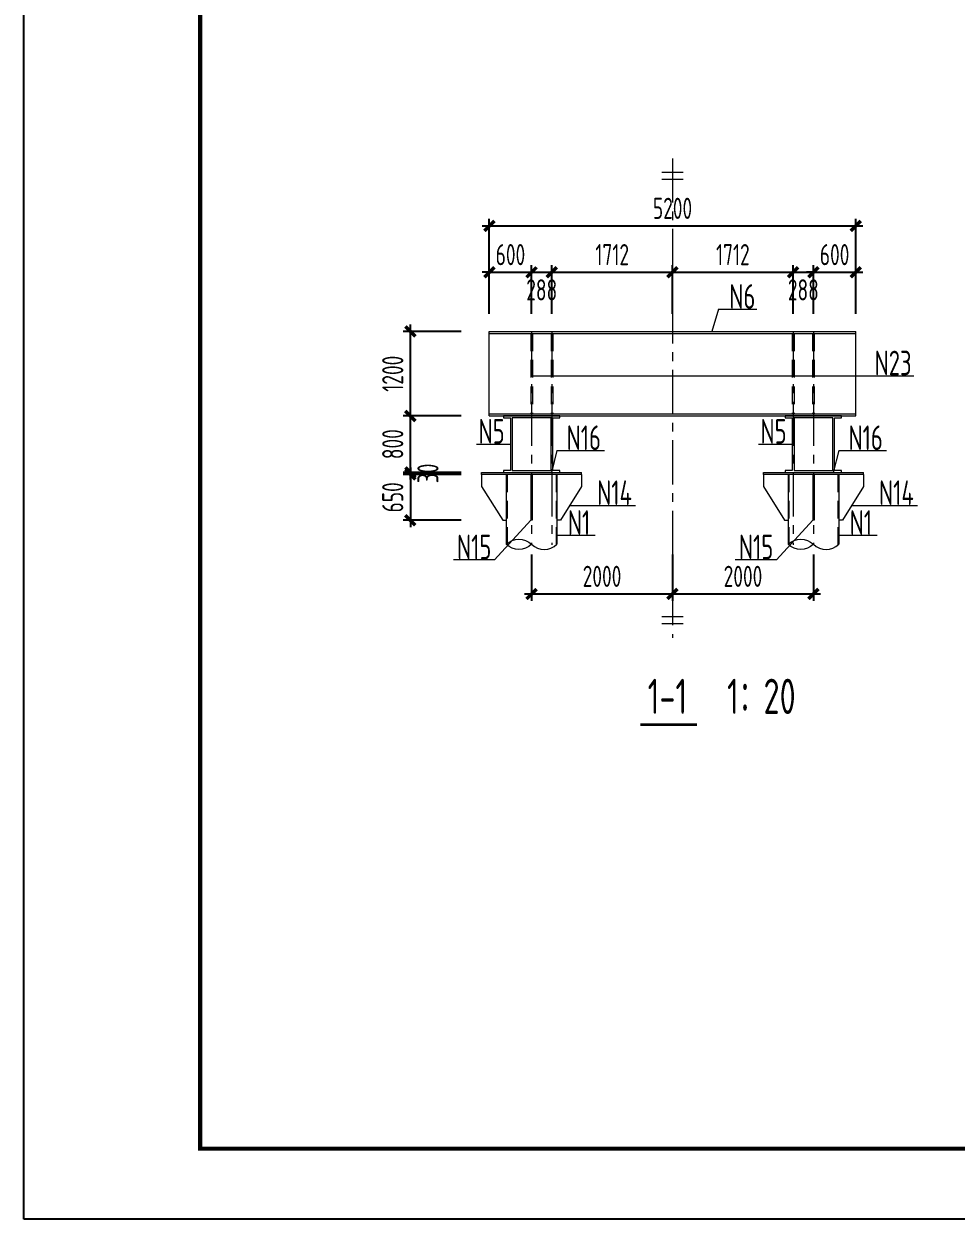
# Model space of a CAD drawing. Extents: x -2876908 to 633791, y -1383861 to 872234.
# Drawn here: x -301507 to -235369, y -1355916 to -1271095 of the extents above; entities that cross this region are included whole.
import ezdxf
from ezdxf.enums import TextEntityAlignment as Align

# ---------------------------------------------------------------- set-up
doc = ezdxf.new("R2010")
doc.units = 0
doc.header["$LTSCALE"] = 5
doc.header["$MEASUREMENT"] = 0
doc.linetypes.add('CENTER', pattern=[2, 1.25, -0.25, 0.25, -0.25])
doc.linetypes.add('DASHED', pattern=[0.75, 0.5, -0.25])
doc.layers.get('0').update_dxf_attribs({"linetype": 'CONTINUOUS', "lineweight": 25})
doc.layers.get('DEFPOINTS').update_dxf_attribs({"color": 35, "linetype": 'CONTINUOUS', "lineweight": 13})
for name, color, linetype, lineweight in [('1粗实线', 1, 'CONTINUOUS', 30), ('3中心线', 6, 'CENTER', 18), ('4虚线', 2, 'DASHED', 18), ('5标注', 3, 'CONTINUOUS', 15), ('6文本', 7, 'CONTINUOUS', 15), ('8轮廓线', 4, 'CONTINUOUS', 15), ('DIM', 3, 'CONTINUOUS', 0), ('HFZT', 5, 'CONTINUOUS', 15), ('REIND', 1, 'CONTINUOUS', 0), ('THIN', 7, 'CONTINUOUS', 0)]:
    doc.layers.add(name, color=color, linetype=linetype, lineweight=lineweight)
doc.layers.add('M_Dim', color=3, linetype='CONTINUOUS')
doc.styles.add('TSSD_Dimension', font='tssdeng.shx', dxfattribs={"width": 0.7, "bigfont": 'hztxt.shx'})
doc.styles.add('TSSD_NORM', font='tssdeng.shx', dxfattribs={"width": 0.7, "bigfont": 'hztxt.shx'})
doc.dimstyles.new('TSSD_100_100', dxfattribs={"dimtxt": 300, "dimasz": 100, "dimexe": 100, "dimexo": 250, "dimgap": 100, "dimtad": 1, "dimdec": 0, "dimzin": 0, "dimdsep": 46, "dimtxsty": 'TSSD_Dimension', "dimblk": 'ARCHTICK', "dimblk1": 'ARCHTICK', "dimblk2": 'ARCHTICK', "dimcen": 0, "dimdle": 100, "dimclrt": 7, "dimadec": 0, "dimazin": 0, "dimtfac": 1, "dimtdec": 0, "dimtix": 1, "dimtmove": 2, "dimatfit": 3, "dimfxl": 1, "dimtolj": 1, "dimtzin": 0, "dimarcsym": 0})

# ---------------------------------------------------------------- blocks, each defined once
blk = doc.blocks.new('施工设计图框')
at = {"color": 7, "linetype": 'Continuous'}
blk.add_lwpolyline([(-395.5, -13.5), (-395.5, 283.5), (24.5, 283.5), (24.5, -13.5), (-395.5, -13.5)], dxfattribs=at)
at = {"layer": '1粗实线', "color": 7, "linetype": 'Continuous', "const_width": 0.6}
blk.add_lwpolyline([(-370.5, -3.5), (-370.5, 273.5), (14.5, 273.5), (14.5, -3.5), (-370.5, -3.5)], dxfattribs=at)
at = {"layer": 'HFZT', "color": 2, "style": 'TSSD_NORM', "width": 0.7}
for tag, height, p in [('比例尺', 2.5, (7.25, 17.5)), ('图号', 2.5, (-20.49, 3.5)), ('日期', 2.5, (7.25, 3.5)), ('图名', 4, (-76.24, 0.75))]:
    blk.add_attdef(tag, text='', height=height, dxfattribs=at).set_placement(p, align=Align.MIDDLE)
blk = doc.blocks.new('_ArchTick')
at = {"color": 0, "linetype": 'ByBlock', "const_width": 0.5}
blk.add_lwpolyline([(-0.71, -0.71), (0.71, 0.71)], dxfattribs=at)
blk = doc.blocks.new('*D1488')
at = {"layer": 'DEFPOINTS', "color": 0, "transparency": 16777216}
for p in [(-274090, -1303071), (-269238, -1302921), (-269238, -1303071)]:
    blk.add_point(p, dxfattribs=at)
at = {"layer": 'DIM', "color": 0, "lineweight": -2, "transparency": 16777216}
for p, q in [((-274090, -1302921), (-274090, -1302421)), ((-270488, -1302921), (-274590, -1302921)), ((-270488, -1303071), (-274590, -1303071)), ((-274090, -1302921), (-274090, -1303071)), ((-274090, -1303071), (-274090, -1303571))]:
    blk.add_line(p, q, dxfattribs=at)
at = {"layer": 'DIM', "color": 0, "lineweight": -2, "transparency": 16777216, "xscale": 500, "yscale": 500, "zscale": 500}
for p, rotation in [((-274090, -1302921), 270), ((-274090, -1303071), 90)]:
    blk.add_blockref('_ArchTick', p, dxfattribs=dict(at, rotation=rotation))
at = {"layer": 'DIM', "color": 7, "transparency": 16777216, "insert": (-272840, -1302996), "char_height": 1500, "attachment_point": 5, "rotation": 90, "style": 'TSSD_Dimension'}
blk.add_mtext('\\A1;30', dxfattribs=at)
blk = doc.blocks.new('*D1489')
at = {"layer": 'DEFPOINTS', "color": 0, "transparency": 16777216}
for p in [(-269238, -1303071), (-274090, -1306321), (-269238, -1306321)]:
    blk.add_point(p, dxfattribs=at)
at = {"layer": 'DIM', "color": 0, "lineweight": -2, "transparency": 16777216}
for p, q in [((-274090, -1302571), (-274090, -1306821)), ((-270488, -1303071), (-274590, -1303071)), ((-270488, -1306321), (-274590, -1306321))]:
    blk.add_line(p, q, dxfattribs=at)
at = {"layer": 'DIM', "color": 0, "lineweight": -2, "transparency": 16777216, "xscale": 500, "yscale": 500, "zscale": 500}
for p, rotation in [((-274090, -1303071), 90), ((-274090, -1306321), 270)]:
    blk.add_blockref('_ArchTick', p, dxfattribs=dict(at, rotation=rotation))
at = {"layer": 'DIM', "color": 7, "transparency": 16777216, "insert": (-275340, -1304696), "char_height": 1500, "attachment_point": 5, "rotation": 90, "style": 'TSSD_Dimension'}
blk.add_mtext('\\A1;650', dxfattribs=at)
blk = doc.blocks.new('*D1490')
at = {"layer": 'DEFPOINTS', "color": 0, "transparency": 16777216}
for p in [(-274090, -1298921), (-269238, -1298921), (-269238, -1302921)]:
    blk.add_point(p, dxfattribs=at)
at = {"layer": 'DIM', "color": 0, "lineweight": -2, "transparency": 16777216}
for p, q in [((-274090, -1303421), (-274090, -1298421)), ((-270488, -1298921), (-274590, -1298921)), ((-270488, -1302921), (-274590, -1302921))]:
    blk.add_line(p, q, dxfattribs=at)
at = {"layer": 'DIM', "color": 0, "lineweight": -2, "transparency": 16777216, "xscale": 500, "yscale": 500, "zscale": 500}
for p, rotation in [((-274090, -1298921), 90), ((-274090, -1302921), 270)]:
    blk.add_blockref('_ArchTick', p, dxfattribs=dict(at, rotation=rotation))
at = {"layer": 'DIM', "color": 7, "transparency": 16777216, "insert": (-275340, -1300921), "char_height": 1500, "attachment_point": 5, "rotation": 90, "style": 'TSSD_Dimension'}
blk.add_mtext('\\A1;800', dxfattribs=at)
blk = doc.blocks.new('*D1491')
at = {"layer": 'DEFPOINTS', "color": 0, "transparency": 16777216}
for p in [(-274090, -1292921), (-269238, -1292921), (-269238, -1298921)]:
    blk.add_point(p, dxfattribs=at)
at = {"layer": 'DIM', "color": 0, "lineweight": -2, "transparency": 16777216}
for p, q in [((-274090, -1299421), (-274090, -1292421)), ((-270488, -1292921), (-274590, -1292921)), ((-270488, -1298921), (-274590, -1298921))]:
    blk.add_line(p, q, dxfattribs=at)
at = {"layer": 'DIM', "color": 0, "lineweight": -2, "transparency": 16777216, "xscale": 500, "yscale": 500, "zscale": 500}
for p, rotation in [((-274090, -1292921), 90), ((-274090, -1298921), 270)]:
    blk.add_blockref('_ArchTick', p, dxfattribs=dict(at, rotation=rotation))
at = {"layer": 'DIM', "color": 7, "transparency": 16777216, "insert": (-275340, -1295921), "char_height": 1500, "attachment_point": 5, "rotation": 90, "style": 'TSSD_Dimension'}
blk.add_mtext('\\A1;1200', dxfattribs=at)
blk = doc.blocks.new('*D1492')
at = {"layer": 'DEFPOINTS', "color": 0, "transparency": 16777216}
for p in [(-265488, -1307500), (-255488, -1307500), (-255488, -1311549)]:
    blk.add_point(p, dxfattribs=at)
at = {"layer": 'DIM', "color": 0, "lineweight": -2, "transparency": 16777216}
for p, q in [((-265488, -1308750), (-265488, -1312049)), ((-255488, -1308750), (-255488, -1312049)), ((-265988, -1311549), (-254988, -1311549))]:
    blk.add_line(p, q, dxfattribs=at)
at = {"layer": 'DIM', "color": 0, "lineweight": -2, "transparency": 16777216, "xscale": 500, "yscale": 500, "zscale": 500, "rotation": 180}
blk.add_blockref('_ArchTick', (-265488, -1311549), dxfattribs=at)
at = {"layer": 'DIM', "color": 0, "lineweight": -2, "transparency": 16777216, "xscale": 500, "yscale": 500, "zscale": 500}
blk.add_blockref('_ArchTick', (-255488, -1311549), dxfattribs=at)
at = {"layer": 'DIM', "color": 7, "transparency": 16777216, "insert": (-260488, -1310299), "char_height": 1500, "attachment_point": 5, "style": 'TSSD_Dimension'}
blk.add_mtext('\\A1;2000', dxfattribs=at)
blk = doc.blocks.new('*D1493')
at = {"layer": 'DEFPOINTS', "color": 0, "transparency": 16777216}
for p in [(-255488, -1307500), (-245488, -1307500), (-245488, -1311549)]:
    blk.add_point(p, dxfattribs=at)
at = {"layer": 'DIM', "color": 0, "lineweight": -2, "transparency": 16777216}
for p, q in [((-255488, -1308750), (-255488, -1312049)), ((-245488, -1308750), (-245488, -1312049)), ((-255988, -1311549), (-244988, -1311549))]:
    blk.add_line(p, q, dxfattribs=at)
at = {"layer": 'DIM', "color": 0, "lineweight": -2, "transparency": 16777216, "xscale": 500, "yscale": 500, "zscale": 500, "rotation": 180}
blk.add_blockref('_ArchTick', (-255488, -1311549), dxfattribs=at)
at = {"layer": 'DIM', "color": 0, "lineweight": -2, "transparency": 16777216, "xscale": 500, "yscale": 500, "zscale": 500}
blk.add_blockref('_ArchTick', (-245488, -1311549), dxfattribs=at)
at = {"layer": 'DIM', "color": 7, "transparency": 16777216, "insert": (-250488, -1310299), "char_height": 1500, "attachment_point": 5, "style": 'TSSD_Dimension'}
blk.add_mtext('\\A1;2000', dxfattribs=at)
blk = doc.blocks.new('*D1484')
at = {"layer": 'DEFPOINTS', "color": 0, "transparency": 16777216}
for p in [(-265488, -1288720), (-268488, -1292921), (-265488, -1292921)]:
    blk.add_point(p, dxfattribs=at)
at = {"layer": 'DIM', "color": 0, "lineweight": -2, "transparency": 16777216}
for p, q in [((-268488, -1291671), (-268488, -1288220)), ((-265488, -1291671), (-265488, -1288220)), ((-268488, -1288720), (-268988, -1288720)), ((-268488, -1288720), (-265488, -1288720)), ((-265488, -1288720), (-264988, -1288720))]:
    blk.add_line(p, q, dxfattribs=at)
at = {"layer": 'DIM', "color": 0, "lineweight": -2, "transparency": 16777216, "xscale": 500, "yscale": 500, "zscale": 500}
blk.add_blockref('_ArchTick', (-268488, -1288720), dxfattribs=at)
at = {"layer": 'DIM', "color": 0, "lineweight": -2, "transparency": 16777216, "xscale": 500, "yscale": 500, "zscale": 500, "rotation": 180}
blk.add_blockref('_ArchTick', (-265488, -1288720), dxfattribs=at)
at = {"layer": 'DIM', "color": 7, "transparency": 16777216, "insert": (-266988, -1287470), "char_height": 1500, "attachment_point": 5, "style": 'TSSD_Dimension'}
blk.add_mtext('\\A1;600', dxfattribs=at)
blk = doc.blocks.new('*D1485')
at = {"layer": 'DEFPOINTS', "color": 0, "transparency": 16777216}
for p in [(-255488, -1288720), (-264048, -1292921), (-255488, -1292921)]:
    blk.add_point(p, dxfattribs=at)
at = {"layer": 'DIM', "color": 0, "lineweight": -2, "transparency": 16777216}
for p, q in [((-264048, -1291671), (-264048, -1288220)), ((-255488, -1291671), (-255488, -1288220)), ((-264548, -1288720), (-254988, -1288720))]:
    blk.add_line(p, q, dxfattribs=at)
at = {"layer": 'DIM', "color": 0, "lineweight": -2, "transparency": 16777216, "xscale": 500, "yscale": 500, "zscale": 500, "rotation": 180}
blk.add_blockref('_ArchTick', (-264048, -1288720), dxfattribs=at)
at = {"layer": 'DIM', "color": 0, "lineweight": -2, "transparency": 16777216, "xscale": 500, "yscale": 500, "zscale": 500}
blk.add_blockref('_ArchTick', (-255488, -1288720), dxfattribs=at)
at = {"layer": 'DIM', "color": 7, "transparency": 16777216, "insert": (-259768, -1287470), "char_height": 1500, "attachment_point": 5, "style": 'TSSD_Dimension'}
blk.add_mtext('\\A1;1712', dxfattribs=at)
blk = doc.blocks.new('*D1486')
at = {"layer": 'DEFPOINTS', "color": 0, "transparency": 16777216}
for p in [(-246928, -1288720), (-255488, -1292921), (-246928, -1292921)]:
    blk.add_point(p, dxfattribs=at)
at = {"layer": 'DIM', "color": 0, "lineweight": -2, "transparency": 16777216}
for p, q in [((-255488, -1291671), (-255488, -1288220)), ((-246928, -1291671), (-246928, -1288220)), ((-255988, -1288720), (-246428, -1288720))]:
    blk.add_line(p, q, dxfattribs=at)
at = {"layer": 'DIM', "color": 0, "lineweight": -2, "transparency": 16777216, "xscale": 500, "yscale": 500, "zscale": 500, "rotation": 180}
blk.add_blockref('_ArchTick', (-255488, -1288720), dxfattribs=at)
at = {"layer": 'DIM', "color": 0, "lineweight": -2, "transparency": 16777216, "xscale": 500, "yscale": 500, "zscale": 500}
blk.add_blockref('_ArchTick', (-246928, -1288720), dxfattribs=at)
at = {"layer": 'DIM', "color": 7, "transparency": 16777216, "insert": (-251208, -1287470), "char_height": 1500, "attachment_point": 5, "style": 'TSSD_Dimension'}
blk.add_mtext('\\A1;1712', dxfattribs=at)
blk = doc.blocks.new('*D1487')
at = {"layer": 'DEFPOINTS', "color": 0, "transparency": 16777216}
for p in [(-242488, -1288720), (-245488, -1292921), (-242488, -1292921)]:
    blk.add_point(p, dxfattribs=at)
at = {"layer": 'DIM', "color": 0, "lineweight": -2, "transparency": 16777216}
for p, q in [((-245488, -1291671), (-245488, -1288220)), ((-242488, -1291671), (-242488, -1288220)), ((-245488, -1288720), (-245988, -1288720)), ((-245488, -1288720), (-242488, -1288720)), ((-242488, -1288720), (-241988, -1288720))]:
    blk.add_line(p, q, dxfattribs=at)
at = {"layer": 'DIM', "color": 0, "lineweight": -2, "transparency": 16777216, "xscale": 500, "yscale": 500, "zscale": 500}
blk.add_blockref('_ArchTick', (-245488, -1288720), dxfattribs=at)
at = {"layer": 'DIM', "color": 0, "lineweight": -2, "transparency": 16777216, "xscale": 500, "yscale": 500, "zscale": 500, "rotation": 180}
blk.add_blockref('_ArchTick', (-242488, -1288720), dxfattribs=at)
at = {"layer": 'DIM', "color": 7, "transparency": 16777216, "insert": (-243988, -1287470), "char_height": 1500, "attachment_point": 5, "style": 'TSSD_Dimension'}
blk.add_mtext('\\A1;600', dxfattribs=at)
blk = doc.blocks.new('*D1710')
at = {"layer": 'DEFPOINTS', "color": 0, "transparency": 16777216}
for p in [(-242488, -1285433), (-268488, -1292921), (-242488, -1292921)]:
    blk.add_point(p, dxfattribs=at)
at = {"layer": 'DIM', "color": 0, "lineweight": -2, "transparency": 16777216}
for p, q in [((-268488, -1291671), (-268488, -1284933)), ((-242488, -1291671), (-242488, -1284933)), ((-268988, -1285433), (-241988, -1285433))]:
    blk.add_line(p, q, dxfattribs=at)
at = {"layer": 'DIM', "color": 0, "lineweight": -2, "transparency": 16777216, "xscale": 500, "yscale": 500, "zscale": 500, "rotation": 180}
blk.add_blockref('_ArchTick', (-268488, -1285433), dxfattribs=at)
at = {"layer": 'DIM', "color": 0, "lineweight": -2, "transparency": 16777216, "xscale": 500, "yscale": 500, "zscale": 500}
blk.add_blockref('_ArchTick', (-242488, -1285433), dxfattribs=at)
at = {"layer": 'DIM', "color": 7, "transparency": 16777216, "insert": (-255488, -1284183), "char_height": 1500, "attachment_point": 5, "style": 'TSSD_Dimension'}
blk.add_mtext('\\A1;5200', dxfattribs=at)
blk = doc.blocks.new('*D1905')
at = {"layer": 'DEFPOINTS', "color": 0, "transparency": 16777216}
for p in [(-264048, -1288720), (-265488, -1292921), (-264048, -1292921)]:
    blk.add_point(p, dxfattribs=at)
at = {"layer": 'DIM', "color": 0, "lineweight": -2, "transparency": 16777216}
for p, q in [((-265488, -1291671), (-265488, -1288220)), ((-264048, -1291671), (-264048, -1288220)), ((-265988, -1288720), (-263548, -1288720))]:
    blk.add_line(p, q, dxfattribs=at)
at = {"layer": 'DIM', "color": 0, "lineweight": -2, "transparency": 16777216, "xscale": 500, "yscale": 500, "zscale": 500, "rotation": 180}
blk.add_blockref('_ArchTick', (-265488, -1288720), dxfattribs=at)
at = {"layer": 'DIM', "color": 0, "lineweight": -2, "transparency": 16777216, "xscale": 500, "yscale": 500, "zscale": 500}
blk.add_blockref('_ArchTick', (-264048, -1288720), dxfattribs=at)
at = {"layer": 'DIM', "color": 7, "transparency": 16777216, "insert": (-264768, -1289970), "char_height": 1500, "attachment_point": 5, "style": 'TSSD_Dimension'}
blk.add_mtext('\\A1;288', dxfattribs=at)
blk = doc.blocks.new('*D1906')
at = {"layer": 'DEFPOINTS', "color": 0, "transparency": 16777216}
for p in [(-245488, -1288720), (-246928, -1292921), (-245488, -1292921)]:
    blk.add_point(p, dxfattribs=at)
at = {"layer": 'DIM', "color": 0, "lineweight": -2, "transparency": 16777216}
for p, q in [((-246928, -1291671), (-246928, -1288220)), ((-245488, -1291671), (-245488, -1288220)), ((-247428, -1288720), (-244988, -1288720))]:
    blk.add_line(p, q, dxfattribs=at)
at = {"layer": 'DIM', "color": 0, "lineweight": -2, "transparency": 16777216, "xscale": 500, "yscale": 500, "zscale": 500, "rotation": 180}
blk.add_blockref('_ArchTick', (-246928, -1288720), dxfattribs=at)
at = {"layer": 'DIM', "color": 0, "lineweight": -2, "transparency": 16777216, "xscale": 500, "yscale": 500, "zscale": 500}
blk.add_blockref('_ArchTick', (-245488, -1288720), dxfattribs=at)
at = {"layer": 'DIM', "color": 7, "transparency": 16777216, "insert": (-246208, -1289970), "char_height": 1500, "attachment_point": 5, "style": 'TSSD_Dimension'}
blk.add_mtext('\\A1;288', dxfattribs=at)

msp = doc.modelspace()

# ---------------------------------------------------------------- linework, layer by layer
at = {"layer": '3中心线', "ltscale": 500}
for p, q in [((-255488.439, -1280647.513), (-255488.439, -1314663.112)), ((-265488.439, -1292920.858), (-265488.439, -1308063.176)), ((-264048.439, -1292920.858), (-264048.439, -1308063.176)), ((-246928.439, -1292920.858), (-246928.439, -1308063.176)), ((-245488.439, -1292920.858), (-245488.439, -1308063.176))]:
    msp.add_line(p, q, dxfattribs=at)
at = {"layer": '4虚线', "ltscale": 500}
for p, q in [((-265548.439, -1293070.858), (-265548.439, -1298770.858)), ((-265428.439, -1293070.858), (-265428.439, -1298770.858)), ((-264108.439, -1293070.858), (-264108.439, -1298770.858)), ((-263988.439, -1293070.858), (-263988.439, -1298770.858)), ((-246988.439, -1293070.858), (-246988.439, -1298770.858)), ((-246868.439, -1293070.858), (-246868.439, -1298770.858)), ((-245548.439, -1293070.858), (-245548.439, -1298770.858)), ((-245428.439, -1293070.858), (-245428.439, -1298770.858)), ((-267228.439, -1303070.858), (-267228.439, -1308024.893)), ((-263748.439, -1303070.858), (-263748.439, -1308024.893)), ((-247228.439, -1303070.858), (-247228.439, -1308024.893)), ((-243748.439, -1303070.858), (-243748.439, -1308024.893))]:
    msp.add_line(p, q, dxfattribs=at)
at = {"layer": '5标注'}
for p, q in [((-252236.59, -1291347.892), (-252710.566, -1292920.858)), ((-252236.59, -1291347.892), (-249502.484, -1291347.892)), ((-265488.439, -1296067.311), (-238366.992, -1296067.311)), ((-246868.439, -1299373.613), (-246988.439, -1299373.613)), ((-269387.387, -1300920.858), (-266988.439, -1300920.858)), ((-249387.387, -1300920.858), (-246988.439, -1300920.858)), ((-263691.255, -1301373.857), (-264078.753, -1302920.858)), ((-263691.255, -1301373.857), (-260303.913, -1301373.857)), ((-243691.255, -1301373.857), (-244078.753, -1302920.858)), ((-243691.255, -1301373.857), (-240303.913, -1301373.857)), ((-269038.439, -1302920.858), (-261938.439, -1302920.858)), ((-249038.439, -1302920.858), (-241938.439, -1302920.858)), ((-262794.438, -1305274.456), (-258106.469, -1305274.456)), ((-242794.438, -1305274.456), (-238106.469, -1305274.456)), ((-268107.2, -1309125.163), (-265538.439, -1306320.858)), ((-248107.2, -1309125.163), (-245538.439, -1306320.858)), ((-260978.696, -1307396.094), (-263698.439, -1307396.094)), ((-240978.696, -1307396.094), (-243698.439, -1307396.094)), ((-268107.2, -1309125.163), (-271038.133, -1309125.163)), ((-248107.2, -1309125.163), (-251038.133, -1309125.163))]:
    msp.add_line(p, q, dxfattribs=at)
at = {"layer": '8轮廓线'}
for p, q in [((-268488.439, -1298920.858), (-268488.439, -1292920.858)), ((-268488.439, -1292920.858), (-242488.439, -1292920.858)), ((-268488.439, -1293070.858), (-242488.439, -1293070.858)), ((-242488.439, -1298920.858), (-242488.439, -1292920.858)), ((-268488.439, -1298770.858), (-242488.439, -1298770.858)), ((-268488.439, -1298920.858), (-242488.439, -1298920.858)), ((-269038.439, -1303070.858), (-269038.439, -1302920.858)), ((-261938.439, -1303070.858), (-269038.439, -1303070.858)), ((-269038.439, -1303070.858), (-269038.439, -1303920.858)), ((-267288.439, -1303070.858), (-267288.439, -1308024.893)), ((-265538.439, -1303070.858), (-265538.439, -1306320.858)), ((-265438.439, -1303070.858), (-265438.439, -1306320.858)), ((-263688.439, -1303070.858), (-263688.439, -1308024.893)), ((-261938.439, -1303070.858), (-261938.439, -1302920.858)), ((-261938.439, -1303070.858), (-261938.439, -1303920.858)), ((-249038.439, -1303070.858), (-249038.439, -1302920.858)), ((-241938.439, -1303070.858), (-249038.439, -1303070.858)), ((-249038.439, -1303070.858), (-249038.439, -1303920.858)), ((-247288.439, -1303070.858), (-247288.439, -1308024.893)), ((-245538.439, -1303070.858), (-245538.439, -1306320.858)), ((-245438.439, -1303070.858), (-245438.439, -1306320.858)), ((-243688.439, -1303070.858), (-243688.439, -1308024.893)), ((-241938.439, -1303070.858), (-241938.439, -1302920.858)), ((-241938.439, -1303070.858), (-241938.439, -1303920.858)), ((-269038.439, -1303920.858), (-267538.439, -1306320.858)), ((-261938.439, -1303920.858), (-263438.439, -1306320.858)), ((-249038.439, -1303920.858), (-247538.439, -1306320.858)), ((-241938.439, -1303920.858), (-243438.439, -1306320.858)), ((-267538.439, -1306320.858), (-267288.439, -1306320.858)), ((-265438.439, -1306320.858), (-265538.439, -1306320.858)), ((-263438.439, -1306320.858), (-263688.439, -1306320.858)), ((-247538.439, -1306320.858), (-247288.439, -1306320.858)), ((-245438.439, -1306320.858), (-245538.439, -1306320.858)), ((-243438.439, -1306320.858), (-243688.439, -1306320.858))]:
    msp.add_line(p, q, dxfattribs=at)
for points in [[(-267488.439, -1302920.858), (-263488.439, -1302920.858), (-263488.439, -1302800.858), (-263988.439, -1302800.858), (-263988.439, -1299040.858), (-263488.439, -1299040.858), (-263488.439, -1298920.858), (-267488.439, -1298920.858), (-267488.439, -1299040.858), (-266988.439, -1299040.858), (-266988.439, -1302800.858), (-267488.439, -1302800.858)], [(-266868.439, -1302800.858), (-264108.439, -1302800.858), (-264108.439, -1299040.858), (-266868.439, -1299040.858)], [(-247488.439, -1302920.858), (-243488.439, -1302920.858), (-243488.439, -1302800.858), (-243988.439, -1302800.858), (-243988.439, -1299040.858), (-243488.439, -1299040.858), (-243488.439, -1298920.858), (-247488.439, -1298920.858), (-247488.439, -1299040.858), (-246988.439, -1299040.858), (-246988.439, -1302800.858), (-247488.439, -1302800.858)], [(-246868.439, -1302800.858), (-244108.439, -1302800.858), (-244108.439, -1299040.858), (-246868.439, -1299040.858)]]:
    msp.add_lwpolyline(points, close=True, dxfattribs=at)
at = {"layer": 'M_Dim'}
msp.add_lwpolyline([(-257761.502, -1320821.364, 200, 200, 0), (-253739.604, -1320821.364, 200, 200, 0)], format="xyseb", dxfattribs=at)
at = {"layer": 'REIND', "const_width": 100}
for points in [[(-265538.439, -1296067.311, 1), (-265438.439, -1296067.311, 1)], [(-264098.439, -1296067.311, 1), (-263998.439, -1296067.311, 1)], [(-246978.439, -1296067.311, 1), (-246878.439, -1296067.311, 1)], [(-245538.439, -1296067.311, 1), (-245438.439, -1296067.311, 1)]]:
    msp.add_lwpolyline(points, format="xyb", close=True, dxfattribs=at)
at = {"layer": 'THIN'}
for p, q in [((-254738.439, -1281647.513), (-256238.439, -1281647.513)), ((-254738.439, -1282147.513), (-256238.439, -1282147.513)), ((-254738.439, -1313163.112), (-256238.439, -1313163.112)), ((-254738.439, -1313663.112), (-256238.439, -1313663.112))]:
    msp.add_line(p, q, dxfattribs=at)
for points in [[(-265488.439, -1308024.893, -0.4), (-267288.439, -1308024.893, -0.4), (-265488.439, -1308024.893, 0.4), (-263688.439, -1308024.893, 0.4)], [(-245488.439, -1308024.893, -0.4), (-247288.439, -1308024.893, -0.4), (-245488.439, -1308024.893, 0.4), (-243688.439, -1308024.893, 0.4)]]:
    msp.add_lwpolyline(points, format="xyb", dxfattribs=at)

# ---------------------------------------------------------------- block references
at = {"xscale": 500, "yscale": 500, "zscale": 500}
msp.add_blockref('施工设计图框', (-103755.229, -1349166.468), dxfattribs=at)

# ---------------------------------------------------------------- texts
at = {"layer": '5标注', "color": 7, "char_height": 1750, "style": 'TSSD_NORM'}
for s, insert, attachment_point in [('N6', (-251458.991, -1291315.392), 7), ('N23', (-241151.45, -1296034.811), 7), ('N5', (-269250.811, -1300888.358), 7), ('N5', (-249250.811, -1300888.358), 7), ('N16', (-263003.014, -1301341.357), 7), ('N16', (-243003.014, -1301341.357), 7), ('N14', (-260837.38, -1305241.956), 7), ('N14', (-240837.38, -1305241.956), 7), ('N1', (-261327.914, -1307363.594), 9), ('N1', (-241327.914, -1307363.594), 9), ('N15', (-268339.032, -1309092.663), 9), ('N15', (-248339.032, -1309092.663), 9)]:
    msp.add_mtext(s, dxfattribs=dict(at, insert=insert, attachment_point=attachment_point))
at = {"layer": '6文本', "style": 'TSSD_NORM', "width": 0.7}
for s, p in [('1-1', (-255847.423, -1318818.159)), ('1：20', (-249183.732, -1318818.159))]:
    msp.add_text(s, height=2500, dxfattribs=at).set_placement(p, align=Align.MIDDLE)

# ---------------------------------------------------------------- dimensions: what is measured, and where the dimension line sits
at = {"layer": 'DIM'}
for base, p1, p2, picture, middle in [((-242488.439, -1285433.344), (-268488.439, -1292920.858), (-242488.439, -1292920.858), '*D1710', (-255488.439, -1284183.344)), ((-265488.439, -1288720.187), (-268488.439, -1292920.858), (-265488.439, -1292920.858), '*D1484', (-266988.439, -1287470.187)), ((-255488.439, -1288720.187), (-264048.439, -1292920.858), (-255488.439, -1292920.858), '*D1485', (-259768.439, -1287470.187)), ((-246928.439, -1288720.187), (-255488.439, -1292920.858), (-246928.439, -1292920.858), '*D1486', (-251208.439, -1287470.187)), ((-242488.439, -1288720.187), (-245488.439, -1292920.858), (-242488.439, -1292920.858), '*D1487', (-243988.439, -1287470.187)), ((-255488.439, -1311549.393), (-265488.439, -1307499.834), (-255488.439, -1307499.834), '*D1492', (-260488.439, -1310299.393)), ((-245488.439, -1311549.393), (-255488.439, -1307499.834), (-245488.439, -1307499.834), '*D1493', (-250488.439, -1310299.393))]:
    dim = msp.add_linear_dim(base=base, p1=p1, p2=p2, dimstyle='TSSD_100_100', override={"dimtxt": 1500, "dimasz": 500, "dimexe": 500, "dimexo": 1250, "dimgap": 500, "dimlfac": 0.2, "dimdle": 500}, dxfattribs=at)
    dim.commit()
    dim.dimension.update_dxf_attribs({"geometry": picture, "text_midpoint": middle})
for base, p1, p2, picture, middle in [((-264048.439, -1288720.187), (-265488.439, -1292920.858), (-264048.439, -1292920.858), '*D1905', (-264768.439, -1289970.187)), ((-245488.439, -1288720.187), (-246928.439, -1292920.858), (-245488.439, -1292920.858), '*D1906', (-246208.439, -1289970.187))]:
    dim = msp.add_linear_dim(base=base, p1=p1, p2=p2, dimstyle='TSSD_100_100', override={"dimtxt": 1500, "dimasz": 500, "dimexe": 500, "dimexo": 1250, "dimgap": 500, "dimlfac": 0.2, "dimdle": 500}, dxfattribs=at)
    dim.commit()
    dim.dimension.update_dxf_attribs({"geometry": picture, "text_midpoint": middle, "dimtype": 160})
for base, p1, p2, picture, middle in [((-274089.52, -1292920.858), (-269238.439, -1298920.858), (-269238.439, -1292920.858), '*D1491', (-275339.52, -1295920.858)), ((-274089.52, -1298920.858), (-269238.439, -1302920.858), (-269238.439, -1298920.858), '*D1490', (-275339.52, -1300920.858)), ((-274089.52, -1306320.858), (-269238.439, -1303070.858), (-269238.439, -1306320.858), '*D1489', (-275339.52, -1304695.858))]:
    dim = msp.add_linear_dim(base=base, p1=p1, p2=p2, angle=90, dimstyle='TSSD_100_100', override={"dimtxt": 1500, "dimasz": 500, "dimexe": 500, "dimexo": 1250, "dimgap": 500, "dimlfac": 0.2, "dimdle": 500}, dxfattribs=at)
    dim.commit()
    dim.dimension.update_dxf_attribs({"geometry": picture, "text_midpoint": middle})
dim = msp.add_linear_dim(base=(-274089.52, -1303070.858), p1=(-269238.439, -1302920.858), p2=(-269238.439, -1303070.858), angle=90, dimstyle='TSSD_100_100', override={"dimtxt": 1500, "dimasz": 500, "dimexe": 500, "dimexo": 1250, "dimgap": 500, "dimlfac": 0.2, "dimdle": 500}, dxfattribs=at)
dim.commit()
dim.dimension.update_dxf_attribs({"geometry": '*D1488', "text_midpoint": (-272839.52, -1302995.858), "dimtype": 160})

doc.saveas('drawing.dxf')
